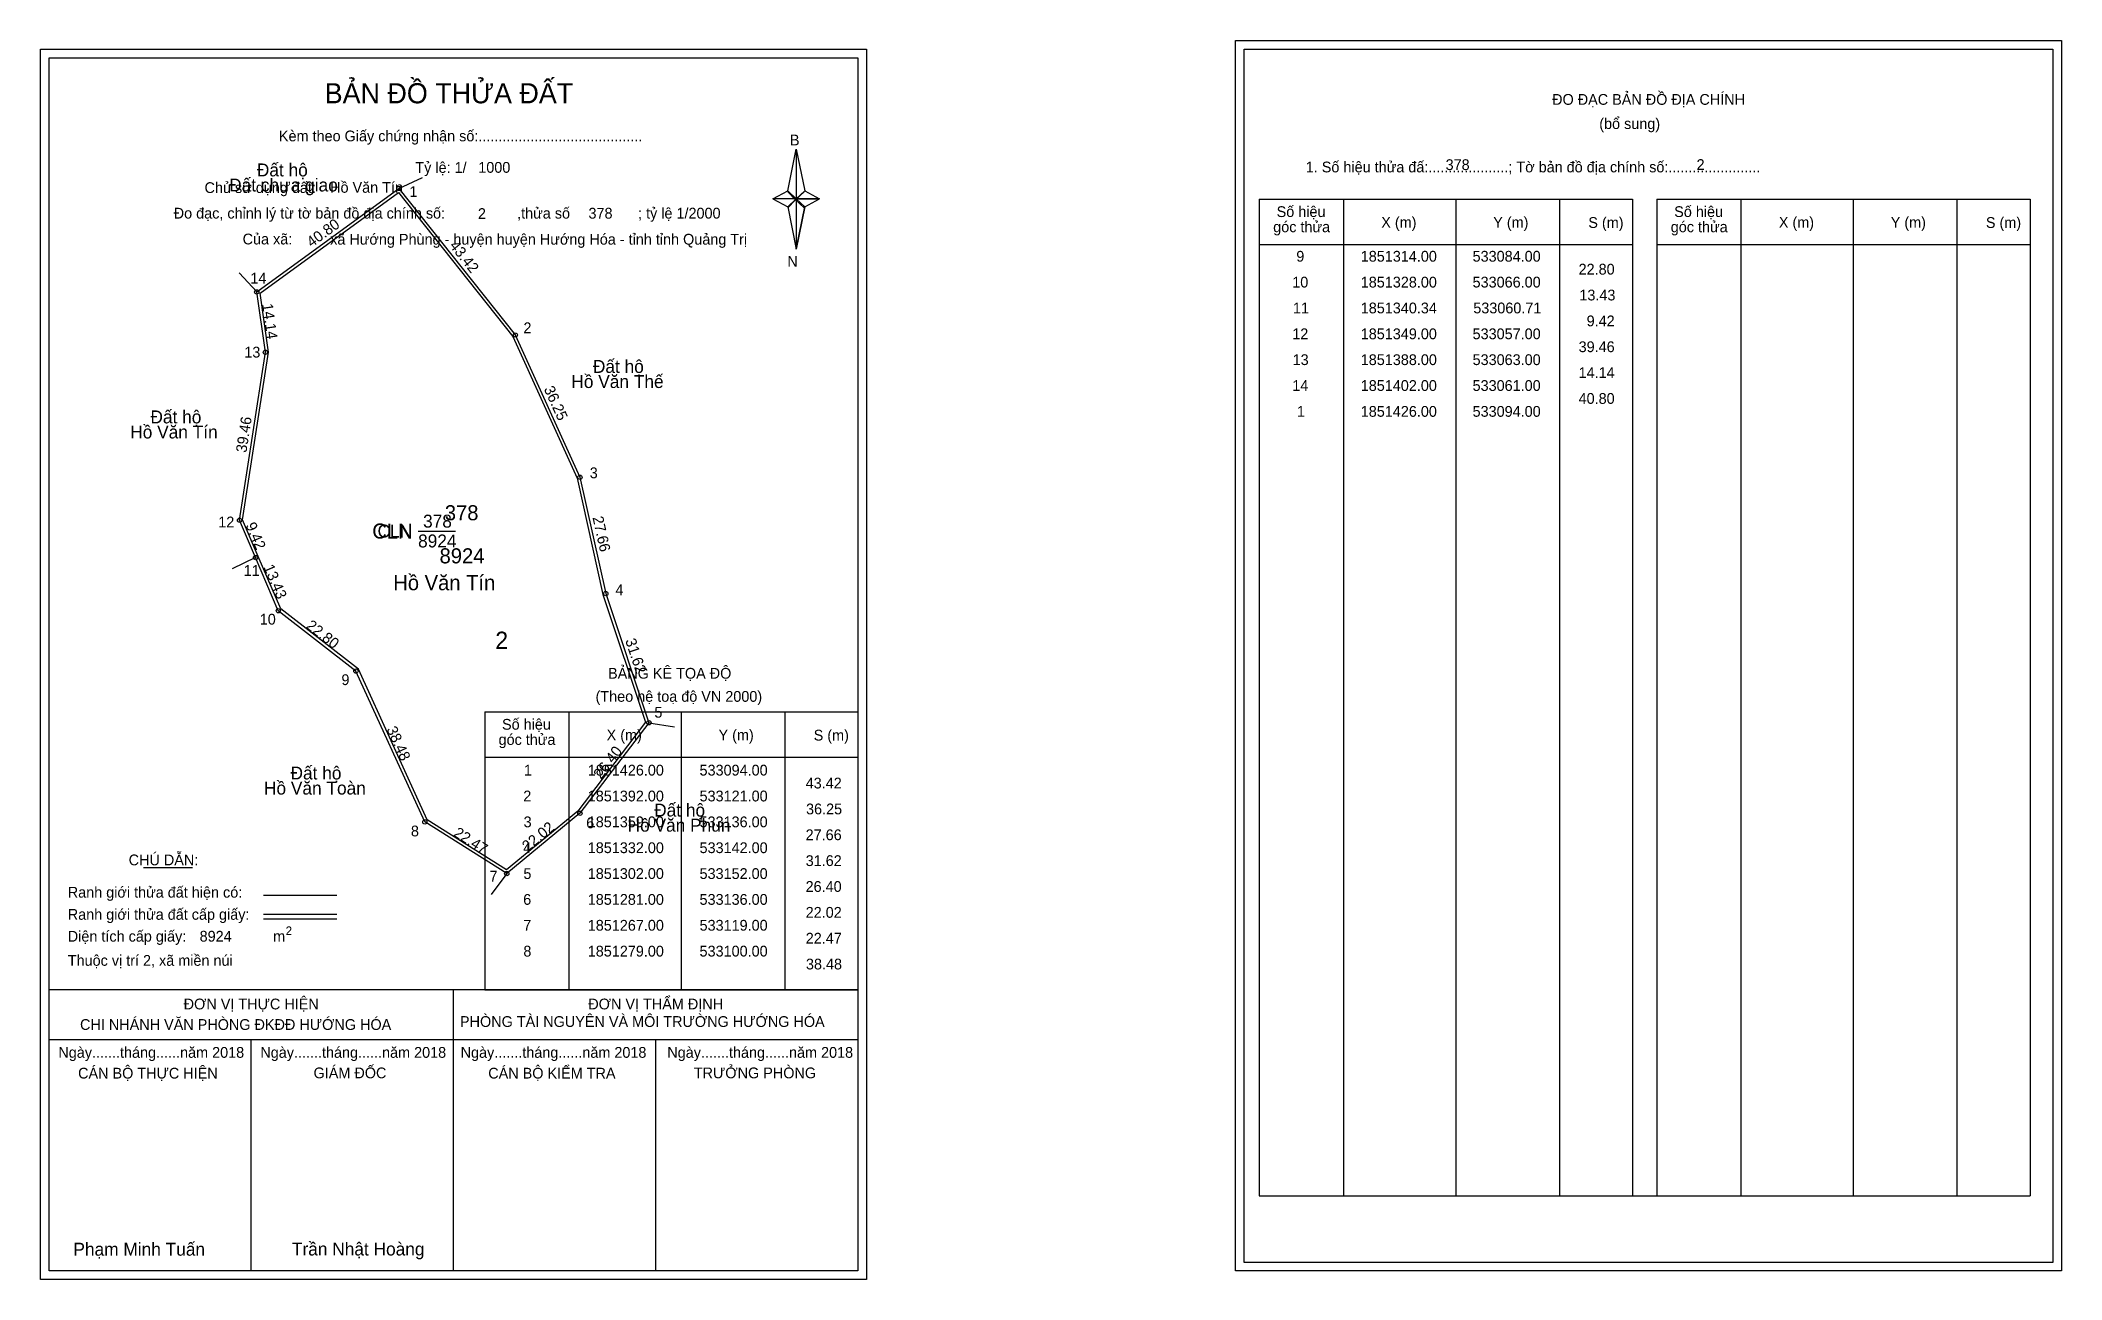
# Model space of a CAD drawing. Extents: x 533011 to 533480, y 1851173 to 1851460.
import ezdxf

# ---------------------------------------------------------------- set-up
doc = ezdxf.new("R2010")
doc.units = 0
for name, color, linetype in [('Level 1', 7, 'Continuous'), ('Level 10', 7, 'Continuous'), ('Level 11', 7, 'Continuous'), ('Level 13', 7, 'Continuous'), ('Level 2', 7, 'Continuous'), ('Level 27', 7, 'Continuous'), ('Level 3', 7, 'Continuous'), ('Level 36', 7, 'Continuous'), ('Level 4', 7, 'Continuous'), ('Level 49', 7, 'Continuous'), ('Level 5', 7, 'Continuous'), ('Level 53', 7, 'Continuous'), ('Level 55', 7, 'Continuous'), ('Level 6', 7, 'Continuous'), ('Level 63', 7, 'Continuous'), ('Level 7', 7, 'Continuous'), ('Level 9', 7, 'Continuous')]:
    doc.layers.add(name, color=color, linetype=linetype)

msp = doc.modelspace()

# ---------------------------------------------------------------- linework, layer by layer
at = {"layer": 'Level 1'}
for p, q in [((533012.8, 1851456.36), (533012.8, 1851456.36)), ((533290.12, 1851458.36), (533290.12, 1851458.36)), ((533184.22, 1851425.48), (533186.19, 1851435.12)), ((533186.19, 1851435.12), (533186.19, 1851423.6)), ((533186.19, 1851435.12), (533188.15, 1851425.48)), ((533180.77, 1851423.6), (533184.22, 1851425.48)), ((533184.22, 1851425.48), (533186.19, 1851423.6)), ((533186.04, 1851423.38), (533184.22, 1851425.26)), ((533186.19, 1851423.6), (533184.22, 1851421.76)), ((533186.04, 1851423.38), (533184.22, 1851421.54)), ((533184.22, 1851421.54), (533186.04, 1851423.38)), ((533184.22, 1851421.76), (533186.19, 1851411.9)), ((533188.01, 1851425.26), (533186.04, 1851423.38)), ((533186.04, 1851423.38), (533188.01, 1851425.26)), ((533188.01, 1851421.54), (533186.04, 1851423.38)), ((533188.15, 1851425.48), (533186.19, 1851423.6)), ((533186.19, 1851423.6), (533186.19, 1851411.9)), ((533186.19, 1851423.6), (533191.6, 1851423.6)), ((533186.19, 1851423.6), (533188.15, 1851421.76)), ((533188.15, 1851421.76), (533186.19, 1851411.9)), ((533188.15, 1851421.76), (533191.6, 1851423.6)), ((533293.65, 1851423.51), (533380.25, 1851423.51)), ((533313.24, 1851192.24), (533313.24, 1851423.51)), ((533339.31, 1851192.24), (533339.31, 1851423.51)), ((533363.29, 1851423.51), (533363.29, 1851192.24)), ((533380.25, 1851423.51), (533380.25, 1851192.24)), ((533385.91, 1851423.51), (533472.51, 1851423.51)), ((533405.5, 1851192.24), (533405.5, 1851423.51)), ((533431.57, 1851192.24), (533431.57, 1851423.51)), ((533455.54, 1851423.51), (533455.54, 1851192.24)), ((533472.51, 1851423.51), (533472.51, 1851192.24)), ((533293.65, 1851412.98), (533380.25, 1851412.98)), ((533385.91, 1851412.98), (533472.51, 1851412.98)), ((533113.89, 1851304.54), (533200.49, 1851304.54)), ((533133.48, 1851240.01), (533133.48, 1851304.54)), ((533159.55, 1851240.01), (533159.55, 1851304.54)), ((533183.52, 1851304.54), (533183.52, 1851240.01)), ((533113.89, 1851294.01), (533200.49, 1851294.01)), ((533034.71, 1851268.43), (533046.12, 1851268.43)), ((533062.58, 1851262.02), (533079.59, 1851262.02)), ((533062.58, 1851257.58), (533079.59, 1851257.58)), ((533062.58, 1851256.48), (533079.59, 1851256.48)), ((533119.62, 1851240.01), (533012.79, 1851240.01)), ((533200.49, 1851240.01), (533095.65, 1851240.01)), ((533106.64, 1851174.79), (533106.64, 1851240.01)), ((533113.89, 1851240.01), (533200.49, 1851240.01)), ((533200.49, 1851228.46), (533012.79, 1851228.46)), ((533059.72, 1851174.79), (533059.72, 1851228.46)), ((533153.57, 1851174.79), (533153.57, 1851228.46)), ((533293.65, 1851192.24), (533472.51, 1851192.24)), ((533200.49, 1851174.79), (533200.49, 1851174.79)), ((533477.82, 1851176.79), (533477.82, 1851176.79))]:
    msp.add_line(p, q, dxfattribs=at)
for points in [[(533184.22, 1851425.48), (533186.19, 1851435.12), (533186.19, 1851423.6)], [(533180.77, 1851423.6), (533184.22, 1851421.76), (533186.19, 1851423.6)], [(533186.19, 1851423.6), (533188.15, 1851425.48), (533191.6, 1851423.6)], [(533186.19, 1851423.6), (533186.19, 1851411.9), (533188.15, 1851421.76)]]:
    msp.add_lwpolyline(points, close=True, dxfattribs=at)
at = {"layer": 'Level 10'}
for points in [[(533061, 1851402), (533094, 1851426), (533121, 1851392), (533136, 1851359), (533142, 1851332), (533152, 1851302), (533136, 1851281), (533119, 1851267), (533100, 1851279), (533084, 1851314), (533066, 1851328), (533060.71, 1851340.34), (533057, 1851349), (533063, 1851388)], [(533061.75, 1851401.68), (533093.87, 1851425.04), (533120.4, 1851391.63), (533135.33, 1851358.78), (533141.32, 1851331.81), (533151.22, 1851302.13), (533135.49, 1851281.49), (533118.95, 1851267.86), (533100.55, 1851279.48), (533084.57, 1851314.45), (533066.57, 1851328.44), (533061.35, 1851340.62), (533057.72, 1851349.09), (533063.71, 1851388)]]:
    msp.add_lwpolyline(points, close=True, dxfattribs=at)
at = {"layer": 'Level 11'}
for centre in [(533094, 1851426), (533061, 1851402), (533061, 1851402), (533121, 1851392), (533063, 1851388), (533136, 1851359), (533057, 1851349), (533060.71, 1851340.34), (533142, 1851332), (533066, 1851328), (533084, 1851314), (533152, 1851302), (533136, 1851281), (533100, 1851279), (533119, 1851267)]:
    msp.add_circle(centre, 0.5, dxfattribs=at)
at = {"layer": 'Level 27'}
for p, q in [((533094, 1851426), (533099.42, 1851428.57)), ((533061, 1851402), (533056.91, 1851406.39)), ((533060.71, 1851340.34), (533055.29, 1851337.77)), ((533152, 1851302), (533157.92, 1851301.04)), ((533119, 1851267), (533115.42, 1851262.18))]:
    msp.add_line(p, q, dxfattribs=at)
at = {"layer": 'Level 3'}
for p, q in [((533293.65, 1851423.51), (533293.65, 1851192.24)), ((533385.91, 1851423.51), (533385.91, 1851192.24)), ((533113.89, 1851304.54), (533113.89, 1851240.01))]:
    msp.add_line(p, q, dxfattribs=at)
at = {"layer": 'Level 63'}
for points in [[(533288.12, 1851460.36), (533479.82, 1851460.36), (533479.82, 1851174.79), (533288.12, 1851174.79)], [(533010.79, 1851458.36), (533202.49, 1851458.36), (533202.49, 1851172.79), (533010.79, 1851172.79)], [(533012.79, 1851456.36), (533200.49, 1851456.36), (533200.49, 1851174.79), (533012.79, 1851174.79)], [(533290.12, 1851458.36), (533477.82, 1851458.36), (533477.82, 1851176.79), (533290.12, 1851176.79)]]:
    msp.add_lwpolyline(points, close=True, dxfattribs=at)
at = {"layer": 'Level 9'}
msp.add_line((533098.42, 1851346.5), (533107.15, 1851346.5), dxfattribs=at)

# ---------------------------------------------------------------- texts
at = {"layer": 'Level 1'}
for s, height, p in [('BẢN ĐỒ THỬA ĐẤT', 4.6657, (533076.76, 1851445.77)), ('ĐO ĐẠC BẢN ĐỒ ĐỊA CHÍNH', 2.5, (533361.6, 1851445.42)), ('(bổ sung)', 2.5, (533372.54, 1851439.8)), ('Kèm theo Giấy chứng nhận số:.........................................', 2.5, (533066.14, 1851436.94)), ('B', 2.5, (533184.73, 1851436)), ('1. Số hiệu thửa đấ:....................; Tờ bản đồ địa chính số:.......................', 2.5, (533304.43, 1851429.74)), ('Chủ sử dụng đất:', 2.5, (533048.88, 1851424.95)), ('Đo đạc, chỉnh lý từ tờ bản đồ địa chính số:                  ,thửa số                 ; tỷ lệ 1/2000', 2.5, (533041.73, 1851419.02)), ('Số hiệu', 2.5, (533297.67, 1851419.38)), ('Số hiệu', 2.5, (533389.93, 1851419.38)), ('góc thửa', 2.5, (533296.87, 1851415.85)), ('X (m)', 2.5, (533321.95, 1851416.9)), ('Y (m)', 2.5, (533347.93, 1851416.9)), ('S (m)', 2.5, (533370, 1851416.85)), ('góc thửa', 2.5, (533389.13, 1851415.85)), ('X (m)', 2.5, (533414.21, 1851416.9)), ('Y (m)', 2.5, (533440.18, 1851416.9)), ('S (m)', 2.5, (533462.26, 1851416.85)), ('Của xã:', 2.5, (533057.72, 1851413.02)), ('N', 2.5, (533184.13, 1851407.83)), ('BẢNG KÊ TỌA ĐỘ', 2.5, (533142.52, 1851312.24)), ('(Theo hệ toạ độ VN 2000)', 2.5, (533139.62, 1851306.88)), ('góc thửa', 2.5, (533117.11, 1851296.87)), ('Số hiệu', 2.5, (533117.91, 1851300.4)), ('X (m)', 2.5, (533142.19, 1851297.93)), ('Y (m)', 2.5, (533168.16, 1851297.93)), ('S (m)', 2.5, (533190.24, 1851297.88)), ('CHÚ DẪN:', 2.5, (533031.27, 1851268.93)), ('Ranh giới thửa đất hiện có:', 2.5, (533017.14, 1851261.43)), ('Ranh giới thửa đất cấp giấy:', 2.5, (533017.14, 1851256.29)), ('Diện tích cấp giấy:', 2.5, (533017.14, 1851251.21)), ('m', 2.5, (533064.8, 1851251.23)), ('2', 2, (533067.7, 1851252.74)), ('Thuộc vị trí 2, xã miền núi', 2.5, (533017.14, 1851245.61)), ('ĐƠN VỊ THỰC HIỆN', 2.5, (533044.03, 1851235.49)), ('ĐƠN VỊ THẨM ĐỊNH', 2.5, (533137.93, 1851235.49)), ('CHI NHÁNH VĂN PHÒNG ĐKĐĐ HƯỚNG HÓA', 2.5, (533019.99, 1851230.73)), ('PHÒNG TÀI NGUYÊN VÀ MÔI TRƯỜNG HƯỚNG HÓA', 2.5, (533108.16, 1851231.42)), ('Ngày.......tháng......năm 2018', 2.5, (533014.96, 1851224.26)), ('Ngày.......tháng......năm 2018', 2.5, (533061.83, 1851224.26)), ('Ngày.......tháng......năm 2018', 2.5, (533108.31, 1851224.26)), ('Ngày.......tháng......năm 2018', 2.5, (533156.27, 1851224.26)), ('CÁN BỘ THỰC HIỆN', 2.5, (533019.54, 1851219.44)), ('GIÁM ĐỐC', 2.5, (533074.18, 1851219.5)), ('CÁN BỘ KIỂM TRA', 2.5, (533114.72, 1851219.44)), ('TRƯỞNG PHÒNG', 2.5, (533162.41, 1851219.5)), ('Phạm Minh Tuấn', 3, (533018.45, 1851178.33)), ('Trần Nhật Hoàng', 3, (533069.15, 1851178.38))]:
    msp.add_text(s, height=height, dxfattribs=at).set_placement(p)
at = {"layer": 'Level 11'}
msp.add_text('Tỷ lệ: 1/', height=2.5, dxfattribs=at).set_placement((533097.8, 1851429.63))
at = {"layer": 'Level 13'}
for s, p in [('CLN', (533089.03, 1851345)), ('378', (533099.59, 1851347.3)), ('8924', (533098.43, 1851342.7))]:
    msp.add_text(s, height=3, dxfattribs=at).set_placement(p)
at = {"layer": 'Level 2'}
msp.add_text('Hồ Văn Tín', height=3.5, dxfattribs=at).set_placement((533092.67, 1851332.77))
at = {"layer": 'Level 3'}
msp.add_text('CLN', height=3.5, dxfattribs=at).set_placement((533087.8, 1851344.75))
at = {"layer": 'Level 36'}
for s, p in [('Đất hộ', (533061.02, 1851428.81)), ('Đất chưa giao', (533054.59, 1851425.31)), ('Đất hộ', (533139, 1851383.2)), ('Hồ Văn Thế', (533134, 1851379.7)), ('Đất hộ', (533036.32, 1851371.49)), ('Hồ Văn Tín', (533031.64, 1851367.99)), ('Đất hộ', (533068.83, 1851288.85)), ('Hồ Văn Toàn', (533062.67, 1851285.35)), ('Đất hộ', (533153.22, 1851280.24)), ('Hồ Văn Phun', (533147.06, 1851276.74))]:
    msp.add_text(s, height=3, dxfattribs=at).set_placement(p)
at = {"layer": 'Level 4'}
msp.add_text('378', height=3.5, dxfattribs=at).set_placement((533104.64, 1851349))
at = {"layer": 'Level 49'}
for s, rotation, p in [('40.80', 36.0274, (533073.72, 1851412.24)), ('43.42', 308.4537, (533105.59, 1851412.69)), ('14.14', 278.1301, (533062.21, 1851399.16)), ('36.25', 294.444, (533127.56, 1851379.5)), ('39.46', 81.2538, (533058.59, 1851364.58)), ('9.42', 293.1906, (533058.35, 1851347.89)), ('27.66', 282.5288, (533138.89, 1851349.66)), ('13.43', 293.2042, (533062.51, 1851338.16)), ('22.80', 322.125, (533072.26, 1851324.14)), ('31.62', 288.4349, (533146.47, 1851321.12)), ('38.48', 294.5672, (533091.04, 1851300.52)), ('26.40', 52.6961, (533140.89, 1851288.73)), ('22.47', 327.7244, (533106.48, 1851275.85)), ('22.02', 39.4725, (533123.84, 1851272.02))]:
    msp.add_text(s, height=2.5, rotation=rotation, dxfattribs=at).set_placement(p)
at = {"layer": 'Level 5'}
msp.add_text('8924', height=3.5, dxfattribs=at).set_placement((533103.42, 1851339))
at = {"layer": 'Level 53'}
for s, p in [('9', (533302.23, 1851409.02)), ('1851314.00', (533317.19, 1851409.02)), ('533084.00', (533343.14, 1851409.02)), ('22.80', (533367.74, 1851406.02)), ('10', (533301.29, 1851403.02)), ('1851328.00', (533317.19, 1851403.02)), ('533066.00', (533343.14, 1851403.02)), ('11', (533301.45, 1851397.02)), ('1851340.34', (533317.19, 1851397.02)), ('533060.71', (533343.3, 1851397.02)), ('13.43', (533367.92, 1851400.02)), ('12', (533301.3, 1851391.02)), ('1851349.00', (533317.19, 1851391.02)), ('533057.00', (533343.14, 1851391.02)), ('9.42', (533369.61, 1851394.02)), ('39.46', (533367.75, 1851388.02)), ('13', (533301.38, 1851385.02)), ('1851388.00', (533317.19, 1851385.02)), ('533063.00', (533343.14, 1851385.02)), ('14.14', (533367.74, 1851382.02)), ('14', (533301.29, 1851379.02)), ('1851402.00', (533317.19, 1851379.02)), ('533061.00', (533343.14, 1851379.02)), ('1', (533302.37, 1851373.02)), ('1851426.00', (533317.19, 1851373.02)), ('533094.00', (533343.14, 1851373.02)), ('40.80', (533367.74, 1851376.02)), ('1', (533122.99, 1851289.76)), ('1851426.00', (533137.81, 1851289.76)), ('533094.00', (533163.75, 1851289.76)), ('2', (533122.84, 1851283.76)), ('1851392.00', (533137.81, 1851283.76)), ('533121.00', (533163.75, 1851283.76)), ('43.42', (533188.38, 1851286.76)), ('36.25', (533188.47, 1851280.76)), ('3', (533122.92, 1851277.76)), ('1851359.00', (533137.81, 1851277.76)), ('533136.00', (533163.75, 1851277.76)), ('27.66', (533188.37, 1851274.76)), ('4', (533122.83, 1851271.76)), ('1851332.00', (533137.81, 1851271.76)), ('533142.00', (533163.75, 1851271.76)), ('31.62', (533188.38, 1851268.76)), ('5', (533122.88, 1851265.76)), ('1851302.00', (533137.81, 1851265.76)), ('533152.00', (533163.75, 1851265.76)), ('6', (533122.83, 1851259.76)), ('1851281.00', (533137.81, 1851259.76)), ('533136.00', (533163.75, 1851259.76)), ('26.40', (533188.36, 1851262.76)), ('22.02', (533188.38, 1851256.76)), ('7', (533122.84, 1851253.76)), ('1851267.00', (533137.81, 1851253.76)), ('533119.00', (533163.75, 1851253.76)), ('22.47', (533188.39, 1851250.76)), ('8', (533122.87, 1851247.76)), ('1851279.00', (533137.81, 1851247.76)), ('533100.00', (533163.75, 1851247.76)), ('38.48', (533188.44, 1851244.76))]:
    msp.add_text(s, height=2.5, dxfattribs=at).set_placement(p)
at = {"layer": 'Level 55'}
for s, height, p in [('1', 0.4, (533093.89, 1851426)), ('377', 0.11, (533093.88, 1851425.89)), ('377', 0.11, (533093.88, 1851425.89)), ('0', 0.11, (533093.96, 1851425.89)), ('0', 0.11, (533093.96, 1851425.89)), ('14', 0.4, (533060.71, 1851402)), ('0', 0.11, (533060.96, 1851401.89)), ('0', 0.11, (533060.96, 1851401.89)), ('0', 0.11, (533060.96, 1851401.89)), ('2', 0.4, (533120.86, 1851392)), ('377', 0.11, (533120.88, 1851391.89)), ('377', 0.11, (533120.88, 1851391.89)), ('13', 0.4, (533062.73, 1851388)), ('0', 0.11, (533062.96, 1851387.89)), ('377', 0.11, (533135.88, 1851358.89)), ('377', 0.11, (533135.88, 1851358.89)), ('3', 0.4, (533135.88, 1851359)), ('12', 0.4, (533056.72, 1851349)), ('0', 0.11, (533056.96, 1851348.89)), ('11', 0.4, (533060.45, 1851340.34)), ('388', 0.11, (533060.59, 1851340.23)), ('0', 0.11, (533060.67, 1851340.23)), ('4', 0.4, (533141.86, 1851332)), ('10', 0.4, (533065.72, 1851328)), ('388', 0.11, (533065.88, 1851327.89)), ('377', 0.11, (533141.88, 1851331.89)), ('377', 0.11, (533141.88, 1851331.89)), ('9', 0.4, (533083.86, 1851314)), ('388', 0.11, (533083.88, 1851313.89)), ('5', 0.4, (533151.87, 1851302)), ('377', 0.11, (533151.88, 1851301.89)), ('392', 0.11, (533151.88, 1851301.89)), ('377', 0.11, (533151.88, 1851301.89)), ('6', 0.4, (533135.86, 1851281)), ('392', 0.11, (533135.88, 1851280.89)), ('8', 0.4, (533099.87, 1851279)), ('388', 0.11, (533099.88, 1851278.89)), ('7', 0.4, (533118.87, 1851267)), ('392', 0.11, (533118.88, 1851266.89)), ('388', 0.11, (533118.88, 1851266.89))]:
    msp.add_text(s, height=height, dxfattribs=at).set_placement(p)
at = {"layer": 'Level 6'}
for s, p in [('1000', (533112.4, 1851429.65)), ('378', (533336.88, 1851430.28)), ('2', (533395.12, 1851430.3)), ('Hồ Văn Tín', (533078.02, 1851425.01)), ('2', (533112.32, 1851418.93)), ('378', (533137.98, 1851419.01)), ('xã Hướng Phùng - huyện huyện Hướng Hóa - tỉnh tỉnh Quảng Trị', (533078.03, 1851412.97)), ('8924', (533047.74, 1851251.22))]:
    msp.add_text(s, height=2.5, dxfattribs=at).set_placement(p)
at = {"layer": 'Level 7'}
msp.add_text('2', height=4, dxfattribs=at).set_placement((533116.35, 1851319.15))
at = {"layer": 'Level 9'}
for s, p in [('1', (533096.42, 1851424.03)), ('14', (533059.52, 1851403.94)), ('2', (533122.88, 1851392.42)), ('13', (533058.11, 1851386.77)), ('3', (533138.27, 1851358.76)), ('12', (533052.06, 1851347.35)), ('11', (533057.96, 1851336.1)), ('4', (533144.22, 1851331.6)), ('10', (533061.69, 1851324.79)), ('9', (533080.65, 1851310.76)), ('5', (533153.27, 1851303.19)), ('8', (533096.77, 1851275.64)), ('6', (533137.45, 1851277.53)), ('7', (533115.01, 1851265.16))]:
    msp.add_text(s, height=2.5, dxfattribs=at).set_placement(p)

doc.saveas('drawing.dxf')
